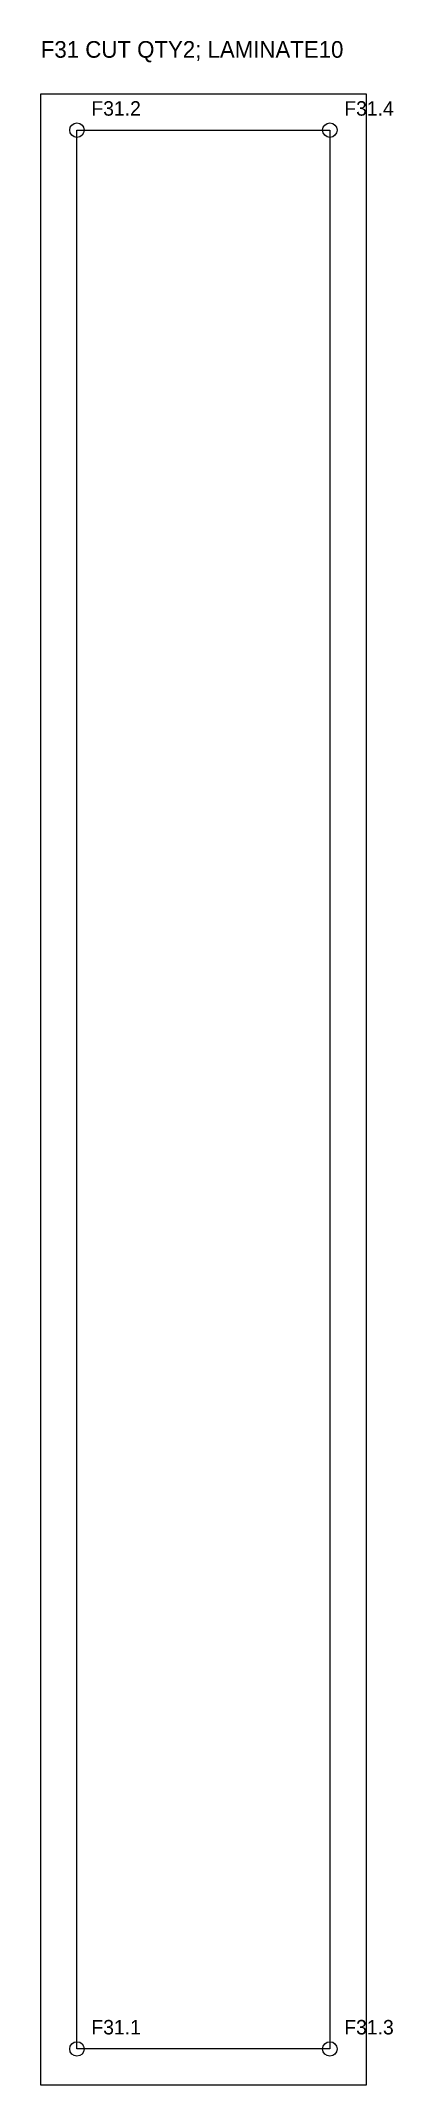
# Model space of a CAD drawing. Header units: millimetres. Extents: x 5 to 54, y 5 to 287.
import ezdxf

# ---------------------------------------------------------------- set-up
doc = ezdxf.new("R2010")
doc.units = ezdxf.units.MM
for name, color, linetype in [('CUT', 7, 'Continuous'), ('LABEL', 3, 'Continuous'), ('REFERENCE', 5, 'Continuous')]:
    doc.layers.add(name, color=color, linetype=linetype)

msp = doc.modelspace()

# ---------------------------------------------------------------- linework, layer by layer
at = {"layer": 'CUT'}
msp.add_lwpolyline([(5, 280.04), (50, 280.04), (50, 5), (5, 5)], close=True, dxfattribs=at)
at = {"layer": 'REFERENCE'}
msp.add_lwpolyline([(10, 275.04), (45, 275.04), (45, 10), (10, 10)], close=True, dxfattribs=at)
for centre in [(10, 275.04), (45, 275.04), (10, 10), (45, 10)]:
    msp.add_circle(centre, 1, dxfattribs=at)

# ---------------------------------------------------------------- texts
at = {"layer": 'LABEL'}
msp.add_text('F31 CUT QTY2; LAMINATE10', height=2.3, dxfattribs=at).set_placement((5, 285.04))
at = {"layer": 'REFERENCE'}
for s, p in [('F31.2', (12, 277.04)), ('F31.4', (47, 277.04)), ('F31.1', (12, 12)), ('F31.3', (47, 12))]:
    msp.add_text(s, height=2, dxfattribs=at).set_placement(p)

doc.saveas('drawing.dxf')
